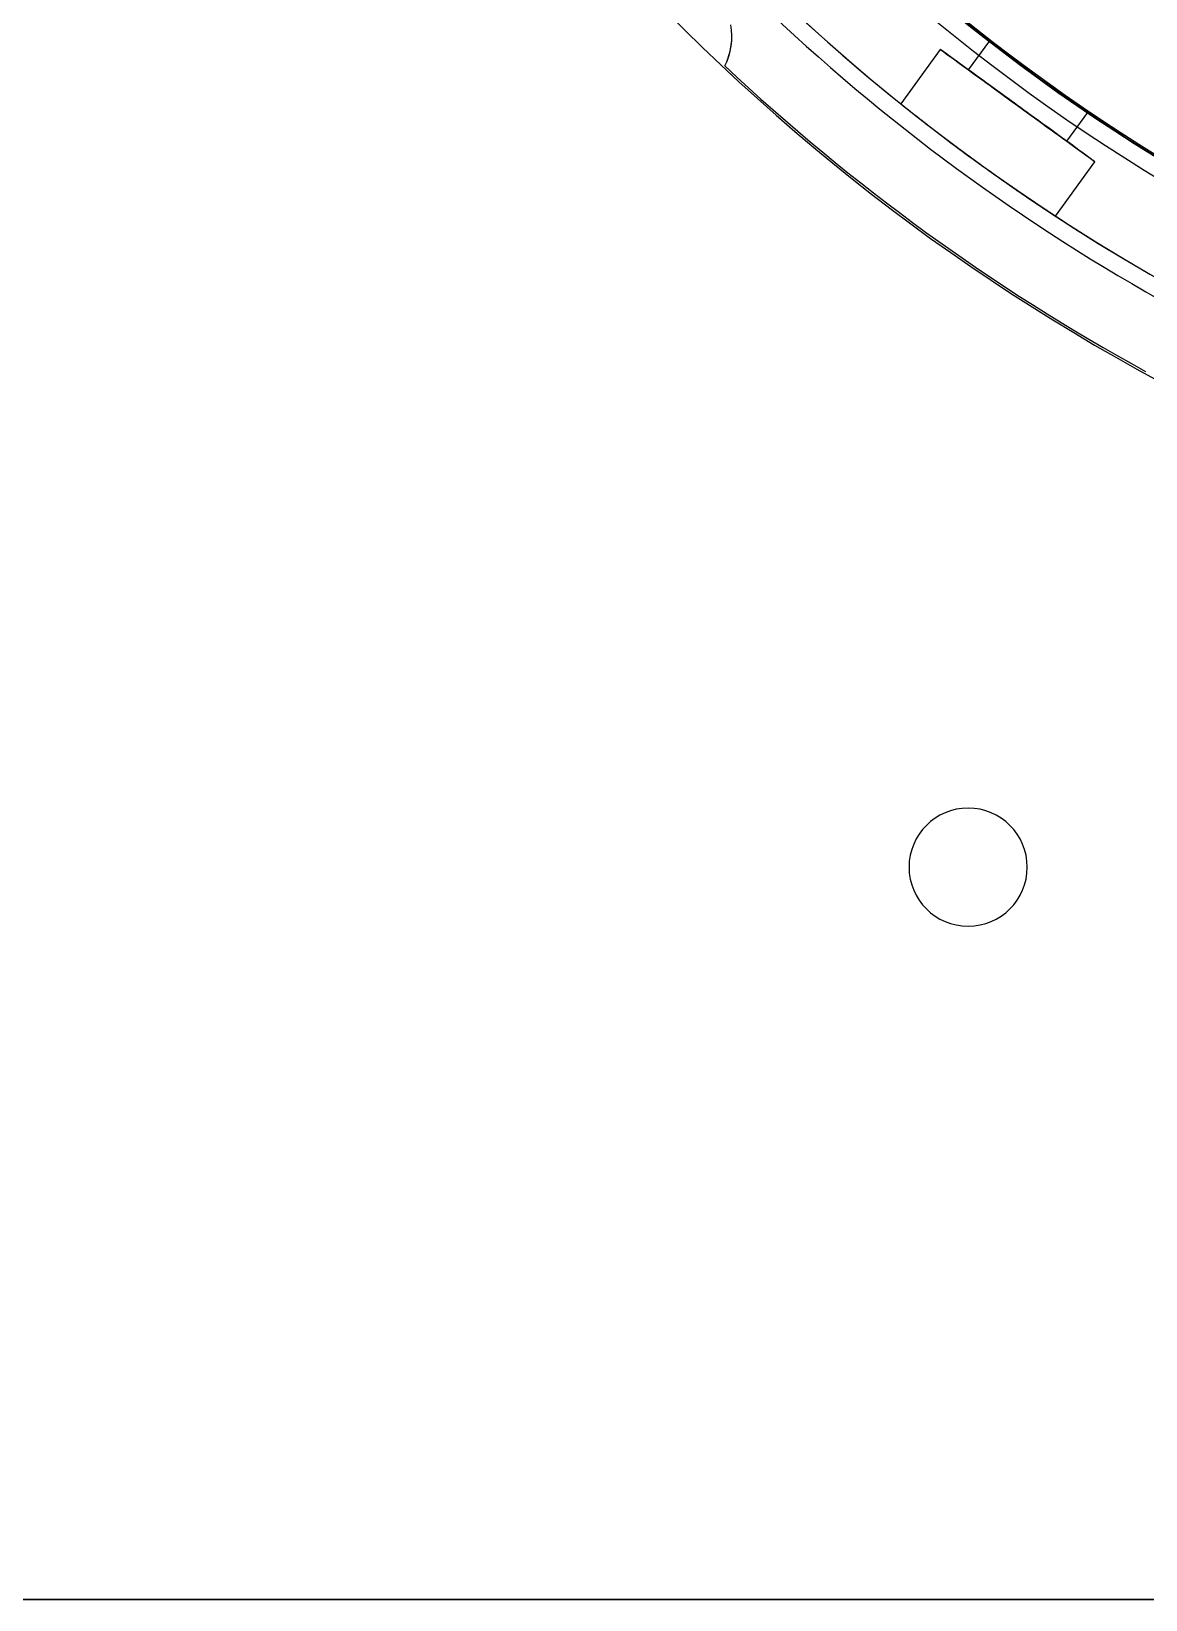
# Model space of a CAD drawing. Header units: millimetres. Extents: x -235 to 540, y -175 to 360.
# Drawn here: x -121.4 to -57.3, y -175 to -84.7 of the extents above; entities that cross this region are included whole.
import ezdxf

# ---------------------------------------------------------------- set-up
doc = ezdxf.new("R2010")
doc.units = ezdxf.units.MM
doc.layers.get('0').update_dxf_attribs({"color": 1, "linetype": 'CONTINUOUS'})

# ---------------------------------------------------------------- blocks, each defined once
blk = doc.blocks.new('round_6_8_0_1_0_')
at = {"color": 2, "linetype": 'CONTINUOUS'}
for start, end in [(90, -90), (-90, 90)]:
    blk.add_arc((0, 0), 3.4, start, end, dxfattribs=at)

msp = doc.modelspace()

# ---------------------------------------------------------------- linework, layer by layer
at = {"color": 2, "linetype": 'CONTINUOUS'}
for p, q in [((-69.106, -85.759, 51), (-71.379, -88.888, 51)), ((-66.279, -85.271, 51), (-67.488, -86.935, 51)), ((-81.495, -86.716, 30), (-81.495, -86.716, 2.679)), ((-61.825, -91.049, 51), (-60.616, -89.385, 51)), ((-62.48, -95.353, 51), (-60.207, -92.225, 51)), ((-57.288, -104.303, 2.679), (-57.288, -104.303, 30)), ((175, -175), (-175, -175)), ((-175, -175), (175, -175)), ((175, -175, -20), (-175, -175, -20))]:
    msp.add_line(p, q, dxfattribs=at)
for centre, radius, start, end in [((0, 0), 108, -143.8939, -54.1061), ((0, 0, 67), 108, -143.8939, -91.59175), ((0, 0), 109, -143.89486, -54.10514), ((0, 0, -7), 107.9, -142.30052, -55.69948), ((0, 0), 107.9, -142.30052, -55.69948), ((0, 0, 35.732), 114, -143.89948, -85.27167), ((0, 0, 67), 114, -143.89948, -91.50796), ((-0.023, 0.006, 34.021), 114.985, -143.89126, -129.12599), ((0, 0, -7), 119.1, -142.46038, -55.53962), ((0, 0), 119.1, -142.46038, -55.53962), ((0, 0, 2.679), 119, -133.22221, -118.77779), ((0, 0, 30), 119, -133.22218, -118.77778)]:
    msp.add_arc(centre, radius, start, end, dxfattribs=at)
at = {"color": 2, "linetype": 'CONTINUOUS', "extrusion": (0.180885, 0.187181, 0.965528)}
msp.add_arc((2.202, 116.77, -28.385), 4.037, -162.91323, -127.49797, dxfattribs=at)
at = {"color": 2, "linetype": 'CONTINUOUS', "extrusion": (-0.494976, -0.50933, 0.703976)}
msp.add_arc((-3.43, -63.397, 105.623), 5.466, 24.44247, 37.89472, dxfattribs=at)
at = {"color": 2, "linetype": 'CONTINUOUS', "extrusion": (-0.488228, -0.512615, 0.7063)}
msp.add_arc((-5.85, -64.266, 105.429), 6.801, 12.35816, 24.11145, dxfattribs=at)
at = {"color": 2, "linetype": 'CONTINUOUS', "extrusion": (-0.587785, -0.809017, 9.25371e-19)}
for start, end in [(0, -179.99672), (-179.99672, 0)]:
    msp.add_arc((0, 51, 110), 5.5, start, end, dxfattribs=at)
at = {"color": 2, "linetype": 'CONTINUOUS', "extrusion": (0.607609, 0.794235, 0.001585)}
msp.add_arc((-2.67, 51.171, -107.915), 3.5, 0.00353, 44.8001, dxfattribs=at)
at = {"color": 2, "linetype": 'CONTINUOUS', "extrusion": (-0.606027, -0.795441, 0.002271)}
msp.add_arc((2.455, 50.755, 108.11), 3.5, -179.99551, -129.0396, dxfattribs=at)
at = {"color": 2, "linetype": 'CONTINUOUS', "extrusion": (0.590339, 0.806867, 0.021576)}
msp.add_arc((-0.36, 53.318, -106.8), 3.5, 44.78289, 78.18667, dxfattribs=at)
at = {"color": 2, "linetype": 'CONTINUOUS', "extrusion": (-0.587779, -0.808522, 0.028439)}
msp.add_arc((0.031, 47.908, 109.307), 3.499, -129.06423, -78.18558, dxfattribs=at)
at = {"color": 2, "linetype": 'CONTINUOUS', "extrusion": (0.587785, 0.809017, -9.25371e-19)}
for start, end in [(0.00328, 180), (180, 0.00328)]:
    msp.add_arc((0, 51, -110), 3.5, start, end, dxfattribs=at)
at = {"color": 2, "linetype": 'CONTINUOUS', "extrusion": (0.587316, 0.808858, 0.028439)}
msp.add_arc((0.031, 54.05, -106.406), 3.499, 78.18558, 129.06423, dxfattribs=at)
at = {"color": 2, "linetype": 'CONTINUOUS', "extrusion": (-0.584951, -0.810781, 0.021576)}
msp.add_arc((-0.36, 48.659, 109.001), 3.5, -78.18667, -44.78289, dxfattribs=at)
at = {"color": 2, "linetype": 'CONTINUOUS', "extrusion": (0.00087689, 0.001182, 0.999999)}
msp.add_arc((0.071, 0.098, 33.836), 115.166, -129.13242, -114.33587, dxfattribs=at)
at = {"color": 2, "linetype": 'CONTINUOUS', "extrusion": (0.623764, 0.781612, 0.000308728)}
msp.add_arc((-5.149, 51.035, -113.984), 5.495, 0.00123, 22.14871, dxfattribs=at)
at = {"color": 2, "linetype": 'CONTINUOUS', "extrusion": (-0.622039, -0.782986, 0.000706417)}
msp.add_arc((4.899, 50.92, 114.034), 5.496, -179.9974, -150.51593, dxfattribs=at)
at = {"color": 2, "linetype": 'CONTINUOUS', "extrusion": (0.603241, 0.797441, 0.013744)}
msp.add_arc((-2.202, 52.559, -113.222), 5.503, 22.14264, 61.469, dxfattribs=at)
at = {"color": 2, "linetype": 'CONTINUOUS', "extrusion": (-0.601611, -0.798626, 0.016125)}
msp.add_arc((1.973, 49.159, 114.729), 5.503, -150.52908, -120.82531, dxfattribs=at)
at = {"color": 2, "linetype": 'CONTINUOUS', "extrusion": (0.569237, 0.82217, 0.002271)}
msp.add_arc((2.455, 51.245, -107.878), 3.5, 129.0396, 179.99551, dxfattribs=at)
at = {"color": 2, "linetype": 'CONTINUOUS', "extrusion": (-0.567601, -0.823302, 0.001585)}
msp.add_arc((-2.67, 50.829, 108.077), 3.5, -44.8001, -0.00353, dxfattribs=at)
at = {"color": 2, "linetype": 'CONTINUOUS', "extrusion": (-0.587162, -0.808195, 0.045399)}
msp.add_arc((-0.002, 45.772, 115.948), 5.495, -120.86201, -61.43315, dxfattribs=at)
at = {"color": 2, "linetype": 'CONTINUOUS', "extrusion": (0.587196, 0.80817, 0.045399)}
msp.add_arc((-0.002, 56.123, -111.317), 5.495, 61.43315, 120.86201, dxfattribs=at)
at = {"color": 2, "linetype": 'CONTINUOUS', "extrusion": (-0.572, -0.820139, 0.013744)}
msp.add_arc((-2.202, 49.432, 114.624), 5.503, -61.469, -22.14264, dxfattribs=at)
at = {"color": 2, "linetype": 'CONTINUOUS', "extrusion": (0.573631, 0.818955, 0.016125)}
msp.add_arc((1.973, 52.828, -113.084), 5.503, 120.82531, 150.52908, dxfattribs=at)
at = {"color": 2, "linetype": 'CONTINUOUS', "extrusion": (0.552443, 0.833551, 0.000706354)}
msp.add_arc((4.899, 51.08, -113.962), 5.496, 150.51593, 179.9974, dxfattribs=at)
at = {"color": 2, "linetype": 'CONTINUOUS', "extrusion": (-0.550603, -0.834767, 0.000308615)}
msp.add_arc((-5.149, 50.965, 114.015), 5.495, -22.14871, -0.00123, dxfattribs=at)

# ---------------------------------------------------------------- block references
msp.add_blockref('round_6_8_0_1_0_', (-67.5, -132.834))

doc.saveas('drawing.dxf')
